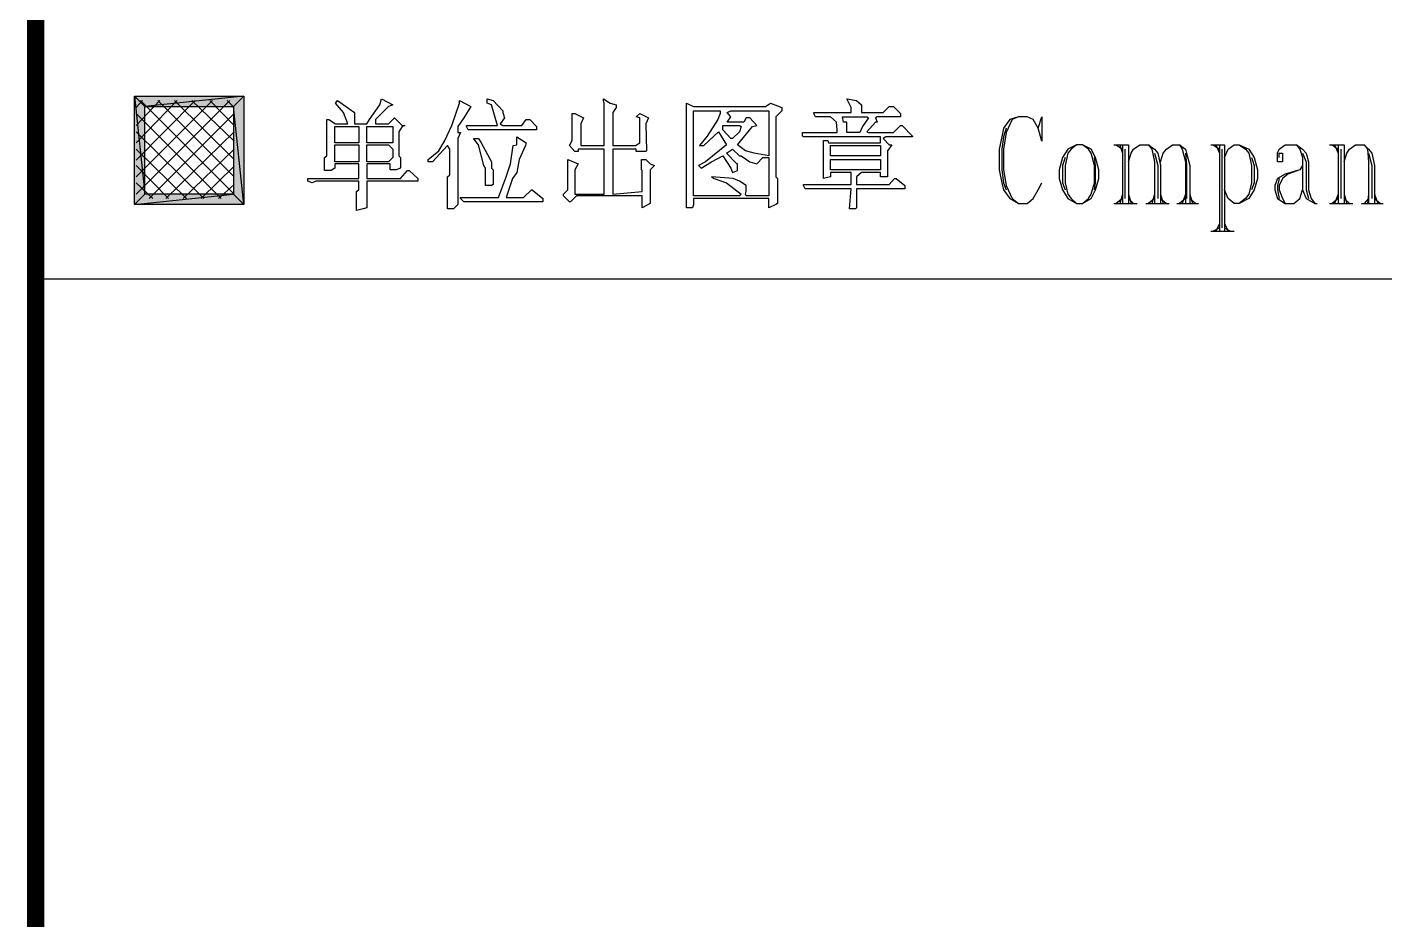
# Model space of a CAD drawing. Extents: x 74607 to 188346, y 27287 to 39167.
# Drawn here: x 114942 to 115725, y 36197 to 36713 of the extents above; entities that cross this region are included whole.
import ezdxf
from ezdxf.enums import TextEntityAlignment as Align

# ---------------------------------------------------------------- set-up
doc = ezdxf.new("R2010")
doc.units = 0
doc.header["$LTSCALE"] = 1000
doc.header["$MEASUREMENT"] = 0
doc.linetypes.add('DASHED2', pattern=[0.375, 0.25, -0.125])
doc.layers.add('DIM_LEAD', color=3, linetype='Continuous')
doc.layers.add('龙骨虚线', color=165, linetype='DASHED2')
doc.styles.get("Standard").update_dxf_attribs({"font": 'gbenor.shx', "bigfont": 'gbcbig.shx'})

# ---------------------------------------------------------------- blocks, each defined once
blk = doc.blocks.new('A1')
at = {"linetype": 'Continuous'}
for points in [[(-74, 469.275), (-76.85, 468.975), (-77.15, 469.275)], [(-76.85, 468.975), (-77.15, 469.275), (-76.85, 466.45)], [(-77.15, 469.275), (-76.85, 466.45), (-77.15, 466.15)], [(-74.3, 468.975), (-74, 469.275), (-76.85, 468.975)], [(-74, 466.15), (-74.3, 468.975), (-74, 469.275)], [(-74.3, 466.45), (-74, 466.15), (-74.3, 468.975)], [(-76.85, 466.45), (-77.15, 466.15), (-74.3, 466.45)], [(-77.15, 466.15), (-74.3, 466.45), (-74, 466.15)]]:
    blk.add_hatch(color=94, dxfattribs=at).paths.add_polyline_path(points)
at = {"color": 94, "linetype": 'Continuous'}
for p, q in [((-77.1, 466.45), (-74.4, 469.15)), ((-77.1, 466.95), (-74.9, 469.15)), ((-77.1, 467.425), (-75.4, 469.15)), ((-77.1, 467.925), (-75.925, 469.15)), ((-77.1, 468.425), (-76.425, 469.15)), ((-77.1, 468.95), (-76.925, 469.15)), ((-74.275, 466.45), (-76.975, 469.15)), ((-74.275, 466.95), (-76.475, 469.15)), ((-74.275, 467.45), (-76, 469.15)), ((-74.275, 467.975), (-75.5, 469.15)), ((-74.275, 468.425), (-74.975, 469.15)), ((-74.275, 468.95), (-74.475, 469.15)), ((-74.65, 466.325), (-77.1, 468.775)), ((-76.725, 466.325), (-74.275, 468.775)), ((-75.15, 466.325), (-77.1, 468.25)), ((-76.25, 466.325), (-74.275, 468.25)), ((-75.65, 466.325), (-77.1, 467.75)), ((-75.75, 466.325), (-74.275, 467.75)), ((-48.825, 467.875), (-48.65, 467.75)), ((-48.725, 467.875), (-48.65, 467.625)), ((-48.65, 467.875), (-48.65, 466.175)), ((-48.575, 467.75), (-48.575, 466.325)), ((-46.025, 467.875), (-45.85, 467.75)), ((-45.95, 467.875), (-45.85, 467.625)), ((-45.85, 467.875), (-45.85, 465.375)), ((-45.775, 467.75), (-45.775, 465.475)), ((-42.6, 467.875), (-42.425, 467.75)), ((-42.525, 467.875), (-42.425, 467.625)), ((-42.425, 467.875), (-42.425, 466.175)), ((-42.35, 467.75), (-42.35, 466.325)), ((-76.175, 466.325), (-77.1, 467.275)), ((-75.225, 466.325), (-74.275, 467.25)), ((-76.625, 466.325), (-77.1, 466.775)), ((-74.725, 466.325), (-74.275, 466.725)), ((-48.9, 466.175), (-48.225, 466.175)), ((-48.65, 466.325), (-48.825, 466.175)), ((-48.65, 466.45), (-48.725, 466.175)), ((-48.475, 466.45), (-48.4, 466.175)), ((-48.475, 466.325), (-48.325, 466.175)), ((-47.975, 466.175), (-47.3, 466.175)), ((-47.725, 466.325), (-47.9, 466.175)), ((-47.725, 466.45), (-47.8, 466.175)), ((-47.55, 466.45), (-47.475, 466.175)), ((-47.55, 466.325), (-47.375, 466.175)), ((-47.075, 466.175), (-46.45, 466.175)), ((-46.825, 466.325), (-47, 466.175)), ((-46.825, 466.45), (-46.925, 466.175)), ((-46.7, 466.45), (-46.625, 466.175)), ((-46.7, 466.325), (-46.525, 466.175)), ((-42.675, 466.175), (-42, 466.175)), ((-42.425, 466.325), (-42.6, 466.175)), ((-42.425, 466.45), (-42.525, 466.175)), ((-42.25, 466.45), (-42.175, 466.175)), ((-42.25, 466.325), (-42.1, 466.175)), ((-41.75, 466.175), (-41.125, 466.175)), ((-41.55, 466.325), (-41.675, 466.175)), ((-41.55, 466.45), (-41.575, 466.175)), ((-41.375, 466.45), (-41.275, 466.175)), ((-41.375, 466.325), (-41.2, 466.175)), ((-45.85, 465.475), (-46.025, 465.375)), ((-45.85, 465.6), (-45.95, 465.375)), ((-45.7, 465.6), (-45.6, 465.375)), ((-45.7, 465.475), (-45.525, 465.375)), ((-46.1, 465.375), (-45.425, 465.375)), ((-79.975, 464), (-10, 464))]:
    blk.add_line(p, q, dxfattribs=at)
at = {"color": 94, "linetype": 'Continuous', "const_width": 0.5}
blk.add_lwpolyline([(-80, 10), (-80, 584)], dxfattribs=at)
at = {"color": 94, "linetype": 'Continuous'}
for points in [[(-74, 469.275), (-76.85, 468.975), (-77.15, 469.275), (-74, 469.275)], [(-76.85, 468.975), (-77.15, 469.275), (-76.85, 466.45), (-76.85, 468.975)], [(-77.15, 469.275), (-76.85, 466.45), (-77.15, 466.15), (-77.15, 469.275)], [(-74.3, 468.975), (-74, 469.275), (-76.85, 468.975), (-74.3, 468.975)], [(-74, 466.15), (-74.3, 468.975), (-74, 469.275), (-74, 466.15)], [(-74.3, 466.45), (-74, 466.15), (-74.3, 468.975), (-74.3, 466.45)], [(-70.025, 469.2), (-69.7, 469.025), (-69.825, 468.975), (-70.2, 468.6), (-70.2, 468.475), (-69.825, 468.475), (-69.7, 468.6), (-69.65, 468.65), (-69.425, 468.425), (-69.35, 468.425), (-69.425, 468.4), (-69.525, 468.25), (-69.525, 467.55), (-69.475, 467.5), (-69.475, 467.2), (-69.6, 467.15), (-69.775, 467.15), (-69.775, 467.325), (-70.45, 467.325), (-70.45, 466.9), (-69.65, 466.9), (-69.475, 466.9), (-69.275, 467.125), (-69.225, 467.125), (-68.975, 466.9), (-68.975, 466.825), (-69.825, 466.825), (-70.45, 466.825), (-70.45, 466.05), (-70.55, 466.025), (-70.75, 465.975), (-70.75, 466.525), (-70.675, 466.575), (-70.675, 466.825), (-71.5, 466.825), (-71.925, 466.825), (-72.025, 466.775), (-72.15, 466.825), (-72.15, 466.9), (-71.35, 466.9), (-70.675, 466.9), (-70.675, 467.325), (-71.375, 467.325), (-71.375, 467.2), (-71.475, 467.125), (-71.675, 467.125), (-71.675, 467.5), (-71.6, 467.55), (-71.6, 468.4), (-71.6, 468.6), (-71.55, 468.6), (-71.35, 468.475), (-71, 468.475), (-71.125, 468.8), (-71.35, 469.075), (-71.3, 469.15), (-70.8, 468.8), (-70.8, 468.475), (-70.45, 468.475), (-70.375, 468.6), (-70.075, 469.025), (-70.025, 469.2)], [(-67.775, 469.15), (-67.45, 468.975), (-67.65, 468.65), (-67.825, 468.4), (-67.825, 468.225), (-67.75, 468.225), (-67.825, 468.05), (-67.825, 467.2), (-67.825, 466.4), (-67.825, 466.15), (-67.95, 466.025), (-68.125, 466.025), (-68.125, 466.825), (-68.125, 466.95), (-68.05, 467), (-68.05, 467.75), (-68.125, 467.85), (-68.55, 467.375), (-68.675, 467.375), (-68.675, 467.45), (-68.375, 467.7), (-68.2, 468), (-68, 468.425), (-67.775, 469.075), (-67.775, 469.15)], [(-66.975, 469.2), (-66.8, 469.15), (-66.525, 468.85), (-66.525, 468.8), (-66.475, 468.65), (-66.6, 468.475), (-66.525, 468.425), (-65.975, 468.425), (-65.85, 468.6), (-65.75, 468.6), (-65.55, 468.4), (-65.55, 468.3), (-66.35, 468.3), (-67.2, 468.3), (-67.525, 468.3), (-67.575, 468.4), (-67.575, 468.425), (-66.725, 468.425), (-66.675, 468.425), (-66.85, 469.025), (-66.975, 469.075), (-66.975, 469.2)], [(-63.625, 469.2), (-63.425, 469.075), (-63.25, 469.025), (-63.25, 468.95), (-63.35, 468.8), (-63.35, 468), (-63.35, 467.85), (-62.7, 467.85), (-62.575, 467.925), (-62.575, 468.65), (-62.675, 468.675), (-62.575, 468.775), (-62.325, 468.65), (-62.4, 468.475), (-62.375, 467.7), (-62.4, 467.675), (-62.675, 467.675), (-62.675, 467.75), (-63.35, 467.75), (-63.35, 466.95), (-63.35, 466.45), (-62.5, 466.525), (-62.5, 467.125), (-62.525, 467.15), (-62.525, 467.45), (-62.4, 467.45), (-62.275, 467.325), (-62.15, 467.275), (-62.275, 467.15), (-62.275, 466.35), (-62.275, 466.175), (-62.5, 466.05), (-62.5, 466.4), (-63.3, 466.4), (-64.1, 466.4), (-64.4, 466.4), (-64.575, 466.225), (-64.6, 466.225), (-64.775, 466.4), (-64.775, 466.45), (-64.65, 466.575), (-64.65, 467.375), (-64.65, 467.45), (-64.35, 467.325), (-64.45, 467.15), (-64.45, 466.45), (-63.625, 466.45), (-63.6, 466.45), (-63.6, 467.275), (-63.6, 467.75), (-64.35, 467.75), (-64.35, 467.675), (-64.45, 467.675), (-64.6, 467.85), (-64.525, 468), (-64.525, 468.775), (-64.45, 468.775), (-64.2, 468.65), (-64.275, 468.475), (-64.275, 467.85), (-63.6, 467.85), (-63.6, 468.65), (-63.6, 469.075), (-63.625, 469.15), (-63.625, 469.2)], [(-61.225, 469.075), (-61.025, 468.975), (-60.175, 468.975), (-59.35, 468.975), (-58.95, 468.975), (-58.8, 469.075), (-58.475, 468.95), (-58.475, 468.85), (-58.65, 468.675), (-58.65, 467.875), (-58.65, 467.075), (-58.65, 466.95), (-58.6, 466.9), (-58.6, 466.175), (-58.65, 466.15), (-58.85, 466.05), (-58.85, 466.325), (-59.7, 466.325), (-60.5, 466.325), (-61.025, 466.325), (-61.025, 466.15), (-61.05, 466.05), (-61.225, 466.05), (-61.225, 469.025), (-61.225, 469.075)], [(-56.6, 469.2), (-56.325, 469.15), (-56.175, 469.025), (-56.175, 468.8), (-55.55, 468.8), (-55.375, 468.975), (-55.25, 468.975), (-55.05, 468.775), (-55.05, 468.675), (-55.725, 468.675), (-55.775, 468.65), (-55.725, 468.525), (-55.775, 468.525), (-56.025, 468.25), (-55.975, 468.225), (-55.25, 468.225), (-55.05, 468.425), (-55, 468.425), (-54.7, 468.125), (-54.7, 468.1), (-55.475, 468.1), (-55.55, 468.05), (-55.375, 467.875), (-55.3, 467.875), (-55.425, 467.7), (-55.425, 466.95), (-55.625, 466.95), (-55.625, 467.075), (-56.175, 467.075), (-56.325, 466.95), (-56.325, 466.725), (-55.475, 466.725), (-55.375, 466.725), (-55.225, 466.9), (-55.175, 466.9), (-54.925, 466.7), (-54.925, 466.6), (-55.775, 466.6), (-56.325, 466.6), (-56.325, 466.05), (-56.35, 466.025), (-56.525, 466.025), (-56.475, 466.6), (-57.275, 466.6), (-57.8, 466.6), (-57.85, 466.7), (-57.85, 466.725), (-57.025, 466.725), (-56.475, 466.725), (-56.475, 467.075), (-57.075, 467.075), (-57.075, 466.95), (-57.275, 466.9), (-57.275, 467.7), (-57.275, 468), (-57.15, 468), (-57.125, 467.925), (-56.325, 467.925), (-55.625, 467.925), (-55.625, 468.1), (-56.475, 468.1), (-57.275, 468.1), (-57.85, 468.1), (-57.875, 468.125), (-57.875, 468.225), (-57.075, 468.225), (-56.875, 468.225), (-56.875, 468.3), (-56.9, 468.525), (-57.075, 468.675), (-57.5, 468.675), (-57.55, 468.775), (-57.55, 468.8), (-56.725, 468.8), (-56.475, 468.8), (-56.475, 468.95), (-56.6, 469.2)], [(-61.025, 468.85), (-60.25, 468.85), (-60.25, 468.775), (-60.325, 468.6), (-60.625, 468.125), (-60.85, 467.85), (-60.725, 467.85), (-60.3, 468.25), (-60.075, 467.875), (-60.675, 467.375), (-60.875, 467.275), (-60.8, 467.2), (-60.5, 467.375), (-60.175, 467.55), (-59.95, 467.2), (-59.9, 467.075), (-59.75, 467.125), (-59.75, 467.325), (-59.775, 467.325), (-60.075, 467.625), (-59.9, 467.75), (-59.7, 467.55), (-59.65, 467.55), (-59.4, 467.375), (-59.2, 467.325), (-59.025, 467.5), (-58.85, 467.5), (-58.85, 466.7), (-58.85, 466.4), (-59.5, 466.4), (-59.525, 466.45), (-59.5, 466.525), (-59.5, 466.7), (-59.7, 466.825), (-59.875, 466.9), (-60.5, 466.95), (-60.425, 466.9), (-60.075, 466.775), (-59.65, 466.45), (-59.7, 466.4), (-60.5, 466.4), (-61.025, 466.4), (-61.025, 467.2), (-61.025, 468.05), (-61.025, 468.8), (-61.025, 468.85)], [(-59.95, 468.85), (-59.15, 468.85), (-58.85, 468.85), (-58.85, 468.05), (-58.85, 467.55), (-59.275, 467.625), (-59.525, 467.7), (-59.75, 467.875), (-59.325, 468.4), (-59.2, 468.425), (-59.4, 468.65), (-59.5, 468.65), (-59.575, 468.525), (-60.05, 468.525), (-59.95, 468.675), (-60.05, 468.8), (-59.95, 468.85)], [(-56.725, 468.675), (-56.025, 468.675), (-55.975, 468.65), (-56.15, 468.4), (-56.225, 468.225), (-56.6, 468.225), (-56.6, 468.525), (-56.7, 468.525), (-56.725, 468.675)], [(-51.075, 468.35), (-50.975, 468.675), (-50.975, 467.975), (-51.075, 468.35), (-51.225, 468.6), (-51.4, 468.675), (-51.65, 468.675), (-51.9, 468.6), (-52.075, 468.35), (-52.125, 468.1), (-52.2, 467.75), (-52.2, 467.15), (-52.125, 466.775), (-52.075, 466.575), (-51.9, 466.325), (-51.65, 466.175), (-51.4, 466.175), (-51.225, 466.325), (-51.075, 466.575), (-50.975, 466.775)], [(-51.65, 468.675), (-51.825, 468.6), (-52, 468.225), (-52.075, 467.75), (-52.075, 467.15), (-52, 466.7), (-51.825, 466.325), (-51.65, 466.175)], [(-71.375, 468.4), (-70.675, 468.4), (-70.675, 467.925), (-71.375, 467.925), (-71.375, 468.3), (-71.375, 468.4)], [(-70.45, 468.4), (-69.7, 468.4), (-69.7, 467.925), (-70.45, 467.925), (-70.45, 468.3), (-70.45, 468.4)], [(-60.175, 468.425), (-59.7, 468.425), (-59.65, 468.4), (-59.7, 468.25), (-59.9, 468.05), (-59.95, 468.05), (-60.175, 468.3), (-60.175, 468.425)], [(-52, 468.35), (-52.075, 468.1), (-52.125, 467.75), (-52.125, 467.15), (-52.075, 466.775), (-52, 466.575)], [(-71.375, 467.875), (-70.675, 467.875), (-70.675, 467.375), (-71.375, 467.375), (-71.375, 467.85), (-71.375, 467.875)], [(-70.45, 467.875), (-69.825, 467.875), (-69.7, 467.75), (-69.7, 467.5), (-69.825, 467.375), (-70.45, 467.375), (-70.45, 467.85), (-70.45, 467.875)], [(-66.125, 468.1), (-65.85, 467.925), (-65.875, 467.85), (-66.05, 467.45), (-66.125, 467.075), (-66.25, 466.9), (-66.425, 466.35), (-65.925, 466.35), (-65.7, 466.575), (-65.675, 466.575), (-65.375, 466.325), (-65.375, 466.225), (-66.225, 466.225), (-67.025, 466.225), (-67.65, 466.225), (-67.75, 466.325), (-67.75, 466.35), (-66.9, 466.35), (-66.65, 466.35), (-66.425, 466.95), (-66.3, 467.325), (-66.225, 467.85), (-66.125, 467.875), (-66.125, 468.05), (-66.125, 468.1)], [(-67.375, 468.05), (-67.225, 468.05), (-67.15, 467.925), (-66.85, 467.375), (-66.85, 467.2), (-66.8, 467.15), (-66.8, 466.725), (-66.85, 466.7), (-67.025, 466.7), (-67.025, 467.2), (-67.075, 467.275), (-67.225, 467.875), (-67.375, 468.05)], [(-57.075, 467.85), (-56.225, 467.85), (-55.625, 467.85), (-55.625, 467.55), (-56.475, 467.55), (-57.075, 467.55), (-57.075, 467.75), (-57.075, 467.85)], [(-49.975, 467.875), (-50.225, 467.75), (-50.375, 467.5), (-50.475, 467.15), (-50.475, 466.9), (-50.375, 466.575), (-50.225, 466.325), (-49.975, 466.175), (-49.8, 466.175), (-49.55, 466.325), (-49.425, 466.575), (-49.325, 466.9), (-49.325, 467.15), (-49.425, 467.5), (-49.55, 467.75), (-49.8, 467.875), (-49.975, 467.875)], [(-49.975, 467.875), (-50.125, 467.75), (-50.225, 467.625), (-50.3, 467.275), (-50.3, 466.775), (-50.225, 466.45), (-50.125, 466.325), (-49.975, 466.175)], [(-49.8, 466.175), (-49.625, 466.325), (-49.55, 466.45), (-49.45, 466.775), (-49.45, 467.275), (-49.55, 467.625), (-49.625, 467.75), (-49.8, 467.875)], [(-48.9, 467.875), (-48.475, 467.875), (-48.475, 466.175)], [(-48.475, 467.375), (-48.4, 467.625), (-48.325, 467.75), (-48.15, 467.875), (-47.9, 467.875), (-47.725, 467.75), (-47.625, 467.625), (-47.55, 467.275), (-47.55, 466.175)], [(-47.9, 467.875), (-47.8, 467.75), (-47.725, 467.375), (-47.725, 466.175)], [(-47.55, 467.375), (-47.475, 467.625), (-47.375, 467.75), (-47.2, 467.875), (-47, 467.875), (-46.825, 467.75), (-46.8, 467.625), (-46.7, 467.275), (-46.7, 466.175)], [(-47, 467.875), (-46.925, 467.75), (-46.825, 467.375), (-46.825, 466.175)], [(-46.1, 467.875), (-45.7, 467.875), (-45.7, 465.375)], [(-45.7, 467.5), (-45.6, 467.75), (-45.425, 467.875), (-45.275, 467.875), (-45, 467.75), (-44.85, 467.5), (-44.75, 467.15), (-44.75, 466.9), (-44.85, 466.575), (-45, 466.325), (-45.275, 466.175), (-45.425, 466.175), (-45.6, 466.325), (-45.7, 466.575)], [(-45.275, 467.875), (-45.1, 467.75), (-45, 467.625), (-44.925, 467.275), (-44.925, 466.775), (-45, 466.45), (-45.1, 466.325), (-45.275, 466.175)], [(-44.125, 467.5), (-44.125, 467.625), (-44.025, 467.625), (-44.025, 467.375), (-44.175, 467.375), (-44.175, 467.625), (-44.125, 467.75), (-43.95, 467.875), (-43.625, 467.875), (-43.45, 467.75), (-43.35, 467.625), (-43.275, 467.375), (-43.275, 466.575), (-43.2, 466.325), (-43.1, 466.175)], [(-43.625, 467.875), (-43.525, 467.75), (-43.45, 467.5), (-43.45, 466.575), (-43.35, 466.325), (-43.1, 466.175), (-43.025, 466.175)], [(-42.675, 467.875), (-42.25, 467.875), (-42.25, 466.175)], [(-42.25, 467.375), (-42.175, 467.625), (-42.1, 467.75), (-41.925, 467.875), (-41.675, 467.875), (-41.55, 467.75), (-41.45, 467.625), (-41.375, 467.275), (-41.375, 466.175)], [(-41.675, 467.875), (-41.575, 467.75), (-41.55, 467.375), (-41.55, 466.175)], [(-57.075, 467.45), (-56.225, 467.45), (-55.625, 467.45), (-55.625, 467.15), (-56.475, 467.15), (-57.075, 467.15), (-57.075, 467.375), (-57.075, 467.45)], [(-50.3, 467.5), (-50.375, 467.275), (-50.375, 466.775), (-50.3, 466.575)], [(-49.45, 466.575), (-49.425, 466.775), (-49.425, 467.275), (-49.45, 467.5)], [(-47.725, 467.625), (-47.625, 467.275), (-47.625, 466.325)], [(-46.825, 467.625), (-46.8, 467.275), (-46.8, 466.325)], [(-44.925, 467.5), (-44.85, 467.275), (-44.85, 466.775), (-44.925, 466.575)], [(-43.45, 467.625), (-43.35, 467.375), (-43.35, 466.575), (-43.275, 466.325)], [(-41.55, 467.625), (-41.45, 467.275), (-41.45, 466.325)], [(-43.45, 467.275), (-43.525, 467.15), (-43.95, 467.025), (-44.175, 466.9), (-44.25, 466.7), (-44.25, 466.575), (-44.175, 466.325), (-43.95, 466.175), (-43.7, 466.175), (-43.525, 466.325), (-43.45, 466.575)], [(-43.525, 467.15), (-43.875, 467.025), (-44.025, 466.9), (-44.125, 466.7), (-44.125, 466.575), (-44.025, 466.325), (-43.95, 466.175)], [(-44.125, 466.9), (-44.175, 466.7), (-44.175, 466.575), (-44.125, 466.325)], [(-76.85, 466.45), (-77.15, 466.15), (-74.3, 466.45), (-76.85, 466.45)], [(-77.15, 466.15), (-74.3, 466.45), (-74, 466.15), (-77.15, 466.15)]]:
    blk.add_lwpolyline(points, dxfattribs=at)
at = {"color": 0, "linetype": 'ByBlock', "lineweight": -2}
blk.add_attdef('001', text='', height=3.888, dxfattribs=at).set_placement((-21.266, 23.555), align=Align.CENTER)
at = {"layer": 'DIM_LEAD', "color": 7, "linetype": 'Continuous', "lineweight": 0}
for tag, height, p in [('一层平面图', 3.24, (-45, 46.643)), ('比例', 2.916, (-54.958, 15.867))]:
    blk.add_attdef(tag, text='', height=height, dxfattribs=at).set_placement(p, align=Align.MIDDLE_CENTER)

msp = doc.modelspace()

# ---------------------------------------------------------------- block references
at = {"layer": '龙骨虚线', "xscale": 20, "yscale": 20, "zscale": 20}
msp.add_blockref('A1', (116546.77, 27287.2), dxfattribs=at)

doc.saveas('drawing.dxf')
